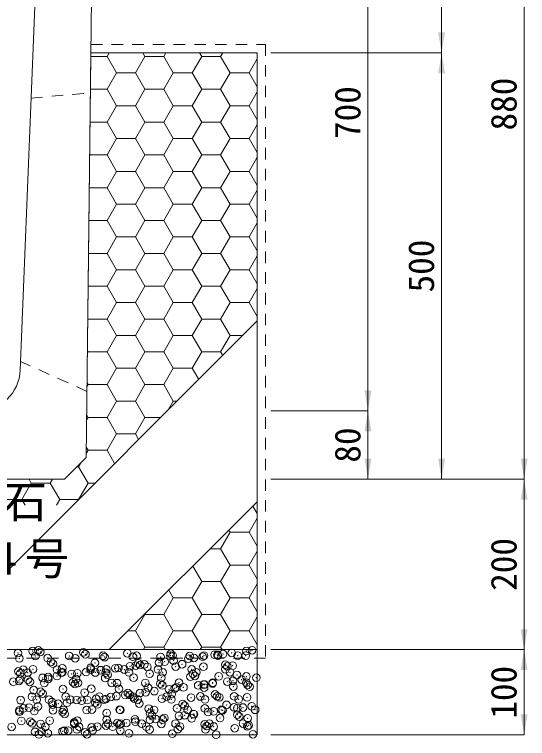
# Model space of a CAD drawing. Units: millimetres at full size. Extents: x 190759 to 276146, y -52712 to -16236.
# Drawn here: x 209280 to 209882, y -22393 to -21543 of the extents above; entities that cross this region are included whole.
import ezdxf
from ezdxf.enums import TextEntityAlignment as Align

# ---------------------------------------------------------------- set-up
doc = ezdxf.new("R2010")
doc.units = ezdxf.units.MM
doc.header["$LTSCALE"] = 18
doc.header["$PDMODE"] = 32
doc.header["$PDSIZE"] = 9
doc.linetypes.add('USER1', pattern=[1.35, 0.75, -0.6])
for name, color, linetype, lineweight in [('0_2', 7, 'Continuous', 5), ('寸法線', 7, 'Continuous', 9), ('本体', 2, 'Continuous', 13), ('補助線', 8, 'Continuous', 13), ('ﾊｯﾁﾝｸﾞ', 7, 'Continuous', 5)]:
    doc.layers.add(name, color=color, linetype=linetype, lineweight=lineweight)
doc.styles.add('ＭＳ ゴシック', font='')
doc.styles.get('ＭＳ ゴシック').set_extended_font_data('MS Gothic')

# ---------------------------------------------------------------- blocks, each defined once
blk = doc.blocks.new('filled_arrow')
at = {"color": 0, "linetype": 'Continuous', "lineweight": -2}
blk.add_solid([(7.5, 1.25), (0, 0), (7.5, -1.25)], dxfattribs=at)

msp = doc.modelspace()

# ---------------------------------------------------------------- linework, layer by layer
at = {"layer": '寸法線'}
for p, q in [((209781.13, -21588.37), (209781.13, -21208.37)), ((209878, -22088.37), (209878, -21208.37)), ((209694.74, -22008.36), (209694.74, -21308.37)), ((209580.66, -21588.37), (209781.13, -21588.37)), ((209580.66, -21588.37), (209781.13, -21588.37)), ((209781.13, -22088.37), (209781.13, -21588.37)), ((209580.66, -22008.36), (209694.74, -22008.36)), ((209580.66, -22008.36), (209694.74, -22008.36)), ((209694.74, -22088.37), (209694.74, -22008.36)), ((209580.66, -22088.37), (209878, -22088.37)), ((209580.66, -22088.37), (209781.13, -22088.37)), ((209580.66, -22088.37), (209694.74, -22088.37)), ((209580.66, -22088.37), (209878, -22088.37)), ((209878, -22288.37), (209878, -22088.37)), ((209580.66, -22288.37), (209878, -22288.37)), ((209580.66, -22288.37), (209878, -22288.37)), ((209878, -22388.37), (209878, -22288.37)), ((209580.66, -22388.37), (209878, -22388.37))]:
    msp.add_line(p, q, dxfattribs=at)
at = {"layer": '本体'}
for p, q in [((209286.58, -21960.36), (209312.66, -21308.36)), ((209364.05, -22062.98), (209370.16, -21518.36)), ((209338.66, -22088.37), (209364.05, -22062.98)), ((208986.66, -22088.37), (209338.66, -22088.37))]:
    msp.add_line(p, q, dxfattribs=at)
at = {"layer": '本体', "linetype": 'USER1', "lineweight": 9}
for p, q in [((209299.34, -21641.36), (209368.84, -21635.36)), ((209364.92, -21985.36), (209286.98, -21950.36))]:
    msp.add_line(p, q, dxfattribs=at)
at = {"layer": '本体'}
msp.add_arc((209236.62, -21958.36), 50, 270, 357.7093, dxfattribs=at)
at = {"layer": '補助線'}
for p, q in [((209564.66, -21902.76), (209179.05, -22288.37)), ((209564.66, -22114.89), (209391.19, -22288.37))]:
    msp.add_line(p, q, dxfattribs=at)
msp.add_lwpolyline([(208955.95, -21588.37), (208961.27, -22062.98), (208986.66, -22088.37), (209338.66, -22088.37), (209364.05, -22062.98), (209369.38, -21588.37), (209564.66, -21588.37), (209564.66, -22288.37), (208760.66, -22288.37), (208760.66, -21588.37)], close=True, dxfattribs=at)
at = {"layer": 'ﾊｯﾁﾝｸﾞ'}
for p, q in [((209388.48, -21592.54), (209390.89, -21588.37)), ((209432.93, -21592.54), (209430.52, -21588.37)), ((209455.16, -21592.54), (209457.57, -21588.37)), ((209499.61, -21592.54), (209497.19, -21588.37)), ((209521.83, -21592.54), (209524.24, -21588.37)), ((209564.66, -21589.73), (209563.87, -21588.37)), ((209369.33, -21592.54), (209388.48, -21592.54)), ((209399.59, -21611.79), (209388.48, -21592.54)), ((209421.82, -21611.79), (209432.93, -21592.54)), ((209432.93, -21592.54), (209455.16, -21592.54)), ((209466.27, -21611.79), (209455.16, -21592.54)), ((209488.49, -21611.79), (209499.61, -21592.54)), ((209499.61, -21592.54), (209521.83, -21592.54)), ((209532.94, -21611.79), (209521.83, -21592.54)), ((209555.17, -21611.79), (209564.66, -21595.36)), ((209388.48, -21631.04), (209399.59, -21611.79)), ((209399.59, -21611.79), (209421.82, -21611.79)), ((209432.93, -21631.04), (209421.82, -21611.79)), ((209455.16, -21631.04), (209466.27, -21611.79)), ((209466.27, -21611.79), (209488.49, -21611.79)), ((209499.61, -21631.04), (209488.49, -21611.79)), ((209521.83, -21631.04), (209532.94, -21611.79)), ((209532.94, -21611.79), (209555.17, -21611.79)), ((209564.66, -21628.23), (209555.17, -21611.79)), ((209368.9, -21631.04), (209388.48, -21631.04)), ((209399.59, -21650.29), (209388.48, -21631.04)), ((209421.82, -21650.29), (209432.93, -21631.04)), ((209432.93, -21631.04), (209455.16, -21631.04)), ((209466.27, -21650.29), (209455.16, -21631.04)), ((209488.49, -21650.29), (209499.61, -21631.04)), ((209499.61, -21631.04), (209521.83, -21631.04)), ((209532.94, -21650.29), (209521.83, -21631.04)), ((209555.17, -21650.29), (209564.66, -21633.85)), ((209388.48, -21669.53), (209399.59, -21650.29)), ((209399.59, -21650.29), (209421.82, -21650.29)), ((209432.93, -21669.53), (209421.82, -21650.29)), ((209455.16, -21669.53), (209466.27, -21650.29)), ((209466.27, -21650.29), (209488.49, -21650.29)), ((209499.61, -21669.53), (209488.49, -21650.29)), ((209521.83, -21669.53), (209532.94, -21650.29)), ((209532.94, -21650.29), (209555.17, -21650.29)), ((209564.66, -21666.72), (209555.17, -21650.29)), ((209368.46, -21669.53), (209388.48, -21669.53)), ((209399.59, -21688.78), (209388.48, -21669.53)), ((209421.82, -21688.78), (209432.93, -21669.53)), ((209432.93, -21669.53), (209455.16, -21669.53)), ((209466.27, -21688.78), (209455.16, -21669.53)), ((209488.49, -21688.78), (209499.61, -21669.53)), ((209499.61, -21669.53), (209521.83, -21669.53)), ((209532.94, -21688.78), (209521.83, -21669.53)), ((209555.17, -21688.78), (209564.66, -21672.35)), ((209388.48, -21708.03), (209399.59, -21688.78)), ((209399.59, -21688.78), (209421.82, -21688.78)), ((209432.93, -21708.03), (209421.82, -21688.78)), ((209455.16, -21708.03), (209466.27, -21688.78)), ((209466.27, -21688.78), (209488.49, -21688.78)), ((209499.61, -21708.03), (209488.49, -21688.78)), ((209521.83, -21708.03), (209532.94, -21688.78)), ((209532.94, -21688.78), (209555.17, -21688.78)), ((209564.66, -21705.22), (209555.17, -21688.78)), ((209368.03, -21708.03), (209388.48, -21708.03)), ((209399.59, -21727.28), (209388.48, -21708.03)), ((209421.82, -21727.28), (209432.93, -21708.03)), ((209432.93, -21708.03), (209455.16, -21708.03)), ((209466.27, -21727.28), (209455.16, -21708.03)), ((209488.49, -21727.28), (209499.61, -21708.03)), ((209499.61, -21708.03), (209521.83, -21708.03)), ((209532.94, -21727.28), (209521.83, -21708.03)), ((209555.17, -21727.28), (209564.66, -21710.84)), ((209388.48, -21746.52), (209399.59, -21727.28)), ((209399.59, -21727.28), (209421.82, -21727.28)), ((209432.93, -21746.52), (209421.82, -21727.28)), ((209455.16, -21746.52), (209466.27, -21727.28)), ((209466.27, -21727.28), (209488.49, -21727.28)), ((209499.61, -21746.52), (209488.49, -21727.28)), ((209521.83, -21746.52), (209532.94, -21727.28)), ((209532.94, -21727.28), (209555.17, -21727.28)), ((209564.66, -21743.71), (209555.17, -21727.28)), ((209367.6, -21746.52), (209388.48, -21746.52)), ((209399.59, -21765.77), (209388.48, -21746.52)), ((209421.82, -21765.77), (209432.93, -21746.52)), ((209432.93, -21746.52), (209455.16, -21746.52)), ((209466.27, -21765.77), (209455.16, -21746.52)), ((209488.49, -21765.77), (209499.61, -21746.52)), ((209499.61, -21746.52), (209521.83, -21746.52)), ((209532.94, -21765.77), (209521.83, -21746.52)), ((209555.17, -21765.77), (209564.66, -21749.33)), ((209388.48, -21785.02), (209399.59, -21765.77)), ((209399.59, -21765.77), (209421.82, -21765.77)), ((209432.93, -21785.02), (209421.82, -21765.77)), ((209455.16, -21785.02), (209466.27, -21765.77)), ((209466.27, -21765.77), (209488.49, -21765.77)), ((209499.61, -21785.02), (209488.49, -21765.77)), ((209521.83, -21785.02), (209532.94, -21765.77)), ((209532.94, -21765.77), (209555.17, -21765.77)), ((209564.66, -21782.21), (209555.17, -21765.77)), ((209367.17, -21785.02), (209388.48, -21785.02)), ((209399.59, -21804.27), (209388.48, -21785.02)), ((209421.82, -21804.27), (209432.93, -21785.02)), ((209432.93, -21785.02), (209455.16, -21785.02)), ((209466.27, -21804.27), (209455.16, -21785.02)), ((209488.49, -21804.27), (209499.61, -21785.02)), ((209499.61, -21785.02), (209521.83, -21785.02)), ((209532.94, -21804.27), (209521.83, -21785.02)), ((209555.17, -21804.27), (209564.66, -21787.83)), ((209388.48, -21823.51), (209399.59, -21804.27)), ((209399.59, -21804.27), (209421.82, -21804.27)), ((209432.93, -21823.51), (209421.82, -21804.27)), ((209455.16, -21823.51), (209466.27, -21804.27)), ((209466.27, -21804.27), (209488.49, -21804.27)), ((209499.61, -21823.51), (209488.49, -21804.27)), ((209521.83, -21823.51), (209532.94, -21804.27)), ((209532.94, -21804.27), (209555.17, -21804.27)), ((209564.66, -21820.7), (209555.17, -21804.27)), ((209366.73, -21823.51), (209388.48, -21823.51)), ((209399.59, -21842.76), (209388.48, -21823.51)), ((209421.82, -21842.76), (209432.93, -21823.51)), ((209432.93, -21823.51), (209455.16, -21823.51)), ((209466.27, -21842.76), (209455.16, -21823.51)), ((209488.49, -21842.76), (209499.61, -21823.51)), ((209499.61, -21823.51), (209521.83, -21823.51)), ((209532.94, -21842.76), (209521.83, -21823.51)), ((209555.17, -21842.76), (209564.66, -21826.32)), ((209388.48, -21862.01), (209399.59, -21842.76)), ((209399.59, -21842.76), (209421.82, -21842.76)), ((209432.93, -21862.01), (209421.82, -21842.76)), ((209455.16, -21862.01), (209466.27, -21842.76)), ((209466.27, -21842.76), (209488.49, -21842.76)), ((209499.61, -21862.01), (209488.49, -21842.76)), ((209521.83, -21862.01), (209532.94, -21842.76)), ((209532.94, -21842.76), (209555.17, -21842.76)), ((209564.66, -21859.2), (209555.17, -21842.76)), ((209366.3, -21862.01), (209388.48, -21862.01)), ((209399.59, -21881.26), (209388.48, -21862.01)), ((209421.82, -21881.26), (209432.93, -21862.01)), ((209432.93, -21862.01), (209455.16, -21862.01)), ((209466.27, -21881.26), (209455.16, -21862.01)), ((209488.49, -21881.26), (209499.61, -21862.01)), ((209499.61, -21862.01), (209521.83, -21862.01)), ((209532.94, -21881.26), (209521.83, -21862.01)), ((209555.17, -21881.26), (209564.66, -21864.82)), ((209388.48, -21900.5), (209399.59, -21881.26)), ((209399.59, -21881.26), (209421.82, -21881.26)), ((209432.93, -21900.5), (209421.82, -21881.26)), ((209455.16, -21900.5), (209466.27, -21881.26)), ((209466.27, -21881.26), (209488.49, -21881.26)), ((209499.61, -21900.5), (209488.49, -21881.26)), ((209521.83, -21900.5), (209532.94, -21881.26)), ((209532.94, -21881.26), (209555.17, -21881.26)), ((209564.66, -21897.69), (209555.17, -21881.26)), ((209365.86, -21901.19), (209366.26, -21900.5)), ((209366.26, -21900.5), (209365.88, -21899.85)), ((209366.26, -21900.5), (209388.48, -21900.5)), ((209399.59, -21919.75), (209388.48, -21900.5)), ((209421.82, -21919.75), (209432.93, -21900.5)), ((209432.93, -21900.5), (209455.16, -21900.5)), ((209466.27, -21919.75), (209455.16, -21900.5)), ((209488.49, -21919.75), (209499.61, -21900.5)), ((209499.61, -21900.5), (209521.83, -21900.5)), ((209532.94, -21919.75), (209521.83, -21900.5)), ((209388.48, -21939), (209399.59, -21919.75)), ((209399.59, -21919.75), (209421.82, -21919.75)), ((209432.93, -21939), (209421.82, -21919.75)), ((209455.16, -21939), (209466.27, -21919.75)), ((209466.27, -21919.75), (209488.49, -21919.75)), ((209499.61, -21939), (209488.49, -21919.75)), ((209521.83, -21939), (209532.94, -21919.75)), ((209532.94, -21919.75), (209547.67, -21919.75)), ((209366.26, -21939), (209365.45, -21937.61)), ((209365.42, -21940.44), (209366.26, -21939)), ((209366.26, -21939), (209388.48, -21939)), ((209399.59, -21958.25), (209388.48, -21939)), ((209421.82, -21958.25), (209432.93, -21939)), ((209432.93, -21939), (209455.16, -21939)), ((209466.27, -21958.25), (209455.16, -21939)), ((209488.49, -21958.25), (209499.61, -21939)), ((209499.61, -21939), (209521.83, -21939)), ((209524.24, -21943.18), (209521.83, -21939)), ((209388.48, -21977.49), (209399.59, -21958.25)), ((209399.59, -21958.25), (209421.82, -21958.25)), ((209432.93, -21977.49), (209421.82, -21958.25)), ((209455.16, -21977.49), (209466.27, -21958.25)), ((209466.27, -21958.25), (209488.49, -21958.25)), ((209496.06, -21971.36), (209488.49, -21958.25)), ((209364.98, -21979.7), (209366.26, -21977.49)), ((209366.26, -21977.49), (209365.03, -21975.37)), ((209366.26, -21977.49), (209388.48, -21977.49)), ((209399.59, -21996.74), (209388.48, -21977.49)), ((209421.82, -21996.74), (209432.93, -21977.49)), ((209432.93, -21977.49), (209455.16, -21977.49)), ((209466.27, -21996.74), (209455.16, -21977.49)), ((209388.48, -22015.99), (209399.59, -21996.74)), ((209399.59, -21996.74), (209421.82, -21996.74)), ((209432.93, -22015.99), (209421.82, -21996.74)), ((209460.24, -22007.18), (209466.27, -21996.74)), ((209466.27, -21996.74), (209470.68, -21996.74)), ((209366.26, -22015.99), (209364.61, -22013.13)), ((209364.54, -22018.96), (209366.26, -22015.99)), ((209366.26, -22015.99), (209388.48, -22015.99)), ((209399.59, -22035.24), (209388.48, -22015.99)), ((209421.82, -22035.24), (209432.93, -22015.99)), ((209432.93, -22015.99), (209451.43, -22015.99)), ((209388.48, -22054.48), (209399.59, -22035.24)), ((209399.59, -22035.24), (209421.82, -22035.24)), ((209425.61, -22041.81), (209421.82, -22035.24)), ((209364.1, -22058.22), (209366.26, -22054.48)), ((209366.26, -22054.48), (209364.18, -22050.89)), ((209366.26, -22054.48), (209388.48, -22054.48)), ((209397.43, -22069.99), (209388.48, -22054.48)), ((209353.29, -22073.73), (209355.14, -22073.73)), ((209355.14, -22073.73), (209357.67, -22069.35)), ((209366.26, -22092.98), (209355.14, -22073.73)), ((209299.58, -22092.98), (209296.92, -22088.37)), ((209321.81, -22092.98), (209324.47, -22088.37)), ((209288.47, -22112.22), (209299.58, -22092.98)), ((209299.58, -22092.98), (209321.81, -22092.98)), ((209332.92, -22112.23), (209321.81, -22092.98)), ((209355.14, -22112.22), (209366.26, -22092.98)), ((209366.26, -22092.98), (209374.44, -22092.98)), ((209266.24, -22112.22), (209288.47, -22112.22)), ((209292.35, -22118.94), (209288.47, -22112.23)), ((209329.04, -22118.94), (209332.92, -22112.22)), ((209332.92, -22112.22), (209355.14, -22112.22)), ((209355.16, -22112.26), (209355.14, -22112.23)), ((209564.66, -22128.66), (209559.62, -22119.93)), ((209555.17, -22150.72), (209564.66, -22134.28)), ((209532.94, -22150.72), (209531.44, -22148.11)), ((209521.83, -22169.97), (209532.94, -22150.72)), ((209532.94, -22150.72), (209555.17, -22150.72)), ((209564.66, -22167.16), (209555.17, -22150.72)), ((209509.58, -22169.97), (209521.83, -22169.97)), ((209532.94, -22189.21), (209521.83, -22169.97)), ((209555.17, -22189.21), (209564.66, -22172.78)), ((209499.61, -22208.46), (209489.17, -22190.38)), ((209521.83, -22208.46), (209532.94, -22189.21)), ((209532.94, -22189.21), (209555.17, -22189.21)), ((209564.66, -22205.65), (209555.17, -22189.21)), ((209488.49, -22227.71), (209499.61, -22208.46)), ((209499.61, -22208.46), (209521.83, -22208.46)), ((209532.94, -22227.71), (209521.83, -22208.46)), ((209555.17, -22227.71), (209564.66, -22211.27)), ((209466.27, -22227.71), (209460.99, -22218.56)), ((209455.16, -22246.96), (209466.27, -22227.71)), ((209466.27, -22227.71), (209488.49, -22227.71)), ((209499.61, -22246.96), (209488.49, -22227.71)), ((209521.83, -22246.96), (209532.94, -22227.71)), ((209532.94, -22227.71), (209555.17, -22227.71)), ((209564.66, -22244.15), (209555.17, -22227.71)), ((209421.82, -22266.2), (209432.93, -22246.96)), ((209432.93, -22246.96), (209432.81, -22246.74)), ((209432.93, -22246.96), (209455.16, -22246.96)), ((209466.27, -22266.2), (209455.16, -22246.96)), ((209488.49, -22266.2), (209499.61, -22246.96)), ((209499.61, -22246.96), (209521.83, -22246.96)), ((209532.94, -22266.2), (209521.83, -22246.96)), ((209555.17, -22266.2), (209564.66, -22249.77)), ((209413.35, -22266.2), (209421.82, -22266.2)), ((209432.93, -22285.45), (209421.82, -22266.2)), ((209455.16, -22285.45), (209466.27, -22266.2)), ((209466.27, -22266.2), (209488.49, -22266.2)), ((209499.61, -22285.45), (209488.49, -22266.2)), ((209521.83, -22285.45), (209532.94, -22266.2)), ((209532.94, -22266.2), (209555.17, -22266.2)), ((209564.66, -22282.64), (209555.17, -22266.2)), ((209431.25, -22288.37), (209432.93, -22285.45)), ((209432.93, -22285.45), (209455.16, -22285.45)), ((209456.84, -22288.37), (209455.16, -22285.45)), ((209497.92, -22288.37), (209499.61, -22285.45)), ((209499.61, -22285.45), (209521.83, -22285.45)), ((209523.51, -22288.37), (209521.83, -22285.45)), ((209564.6, -22288.37), (209564.66, -22288.26))]:
    msp.add_line(p, q, dxfattribs=at)
at = {"layer": 'ﾊｯﾁﾝｸﾞ', "linetype": 'USER1', "lineweight": 9}
msp.add_lwpolyline([(209369.49, -21578.37), (209574.66, -21578.37), (209574.66, -22298.37), (208750.66, -22298.37), (208750.66, -21578.37), (208955.83, -21578.37)], dxfattribs=at)
at = {"layer": 'ﾊｯﾁﾝｸﾞ', "lineweight": 20}
msp.add_lwpolyline([(209369.38, -21588.37), (209564.66, -21588.37), (209564.66, -22288.37), (208760.66, -22288.37), (208760.66, -21588.37), (208955.95, -21588.37)], dxfattribs=at)
msp.add_lwpolyline([(208760.66, -22288.37), (209564.66, -22288.37), (209564.66, -22388.37), (208760.66, -22388.37)], close=True, dxfattribs=at)
at = {"layer": 'ﾊｯﾁﾝｸﾞ'}
for p in [(209301.13, -22290.11), (209307.74, -22289.24), (209552.14, -22289.95), (209558.75, -22289.08), (209283.88, -22292.38), (209285.5, -22298.66), (209304.52, -22295.76), (209310.05, -22291.15), (209318.75, -22298.24), (209344.07, -22295.69), (209351.24, -22298.4), (209360.87, -22291.58), (209363.21, -22293.73), (209383.62, -22295.61), (209385.54, -22297.16), (209412.44, -22292.7), (209418.78, -22296.74), (209423.17, -22295.54), (209451.27, -22296.89), (209462.72, -22295.47), (209463.26, -22293.14), (209465.6, -22295.29), (209483.77, -22298.95), (209485.57, -22295.66), (209490.38, -22298.08), (209500.7, -22296.72), (209502.27, -22295.4), (209514.82, -22294.26), (209517.95, -22294.45), (209518.81, -22295.23), (209524.57, -22293.58), (209534.89, -22292.22), (209541.82, -22295.33), (209551.3, -22295.39), (209322.69, -22302.73), (209325.03, -22304.87), (209374.26, -22303.85), (209422.01, -22307.08), (209425.08, -22304.29), (209427.42, -22306.43), (209432.33, -22305.72), (209449.58, -22303.45), (209456.19, -22302.58), (209466.52, -22301.22), (209476.65, -22305.41), (209527.46, -22305.85), (209535.99, -22307.14), (209284.51, -22313.87), (209286.85, -22316.02), (209290.14, -22311.87), (209295.5, -22315.28), (209301.62, -22311.38), (209329.69, -22311.79), (209335.05, -22315.21), (209335.92, -22310.15), (209336.08, -22315), (209353.64, -22316.08), (209363.96, -22314.72), (209369.16, -22309.72), (209369.24, -22311.72), (209374.6, -22315.13), (209381.21, -22312.45), (209386.9, -22315.43), (209387.82, -22311.58), (209398.15, -22310.22), (209401.65, -22309.88), (209408.79, -22311.65), (209414.15, -22315.06), (209415.4, -22307.95), (209435.95, -22308.64), (209448.34, -22311.58), (209453.7, -22314.99), (209469.2, -22308.22), (209487.89, -22311.51), (209493.25, -22314.92), (209501.68, -22308.38), (209527.44, -22311.44), (209529.8, -22307.99), (209532.8, -22314.85), (209286.3, -22323.13), (209295.59, -22323.72), (209312.84, -22321.45), (209319.45, -22320.58), (209319.55, -22322.71), (209329.78, -22319.22), (209347.03, -22316.95), (209352.04, -22322.87), (209386.34, -22321.63), (209389.24, -22317.58), (209419.58, -22321.21), (209438.47, -22316.56), (209452.07, -22321.36), (209486.37, -22320.13), (209489.29, -22316.99), (209491.63, -22319.14), (209519.61, -22319.7), (209540.85, -22318.12), (209546.6, -22323.56), (209552.1, -22319.86), (209563.85, -22321.29), (209278.66, -22325.95), (209285.27, -22325.08), (209297.9, -22326.14), (209314.78, -22327.56), (209348.72, -22326.58), (209351.06, -22328.73), (209354.33, -22327.49), (209393.88, -22327.42), (209400.29, -22327.7), (209433.43, -22327.35), (209436.75, -22333.11), (209451.11, -22328.14), (209453.45, -22330.28), (209470, -22332.69), (209472.98, -22327.27), (209478.23, -22332.56), (209495.48, -22330.29), (209502.09, -22329.42), (209502.48, -22332.85), (209502.68, -22329.26), (209512.41, -22328.06), (209512.53, -22327.2), (209529.66, -22325.79), (209536.27, -22324.92), (209536.79, -22331.61), (209552.08, -22327.13), (209553.49, -22329.7), (209555.83, -22331.84), (209302.42, -22335.85), (209310.54, -22337.73), (209312.88, -22339.87), (209336.72, -22334.62), (209362.11, -22338.85), (209369.96, -22334.19), (209402.45, -22334.35), (209409.86, -22341.56), (209412.93, -22339.29), (209415.27, -22341.43), (209427.11, -22339.29), (209433.72, -22338.42), (209444.04, -22337.06), (209461.29, -22334.79), (209464.5, -22340.41), (209467.9, -22333.92), (209515.32, -22340.85), (209287.1, -22347.61), (209300.4, -22343.67), (209305.76, -22347.08), (209320.35, -22347.18), (209323.93, -22350), (209339.95, -22343.6), (209345.31, -22347.01), (209352.84, -22347.34), (209358.74, -22348.29), (209365.35, -22347.42), (209375.67, -22346.06), (209379.5, -22343.52), (209384.85, -22346.94), (209387.14, -22346.1), (209392.92, -22343.79), (209399.53, -22342.92), (209419.05, -22343.45), (209420.38, -22345.68), (209424.4, -22346.86), (209452.87, -22345.83), (209458.6, -22343.38), (209463.95, -22346.79), (209487.17, -22344.6), (209498.15, -22343.31), (209503.5, -22346.72), (209517.66, -22342.99), (209520.41, -22344.17), (209537.7, -22343.24), (209543.05, -22346.65), (209552.9, -22344.33), (209290.37, -22357.29), (209296.98, -22356.42), (209307.3, -22355.06), (209324.55, -22352.79), (209331.16, -22351.92), (209341.49, -22350.56), (209370.76, -22358.66), (209374.75, -22350.43), (209377.09, -22352.58), (209426.32, -22351.56), (209437.55, -22357.58), (209470.8, -22357.16), (209477.14, -22351.99), (209479.48, -22354.14), (209503.28, -22357.32), (209528.71, -22353.12), (209537.59, -22356.08), (209541.37, -22357.13), (209547.98, -22356.26), (209558.31, -22354.9), (209285.49, -22359.43), (209285.76, -22361.14), (209303.22, -22360.32), (209325.04, -22359.36), (209336.57, -22361.58), (209337.52, -22359.09), (209338.92, -22363.72), (209364.59, -22359.29), (209388.14, -22362.7), (209403.25, -22358.82), (209404.13, -22359.22), (209438.96, -22363.14), (209441.3, -22365.28), (209443.68, -22359.15), (209473, -22366.13), (209479.61, -22365.26), (209483.23, -22359.08), (209489.94, -22363.9), (209490.53, -22364.26), (209507.19, -22361.63), (209513.8, -22360.76), (209522.78, -22359), (209524.12, -22359.4), (209541.35, -22364.7), (209543.69, -22366.84), (209562.33, -22358.93), (209287.9, -22372.08), (209298.4, -22372.73), (209300.74, -22374.87), (209310.66, -22375.47), (209321.15, -22371.65), (209349.96, -22373.85), (209350.21, -22375.4), (209353.64, -22371.81), (209387.94, -22370.57), (209389.76, -22375.33), (209400.78, -22374.29), (209404.63, -22375.13), (209411.24, -22374.26), (209421.18, -22370.15), (209421.57, -22372.9), (209429.31, -22375.25), (209438.82, -22370.63), (209445.43, -22369.76), (209452.35, -22375.41), (209453.67, -22370.3), (209455.75, -22368.4), (209468.86, -22375.18), (209487.97, -22369.07), (209508.41, -22375.11), (209521.21, -22368.64), (209547.95, -22375.04), (209553.7, -22368.8), (209276.46, -22378.95), (209316.01, -22378.88), (209336.26, -22384.13), (209338.32, -22383.56), (209342.87, -22383.26), (209353.2, -22381.9), (209355.56, -22378.81), (209370.45, -22379.63), (209371.56, -22383.14), (209377.06, -22378.76), (209387.38, -22377.4), (209395.11, -22378.74), (209403.12, -22376.43), (209404.05, -22383.29), (209434.66, -22378.67), (209438.35, -22382.06), (209471.6, -22381.63), (209474.21, -22378.59), (209503.17, -22375.84), (209504.08, -22381.79), (209505.51, -22377.99), (209513.76, -22378.52), (209538.39, -22380.55), (209553.31, -22378.45), (209554.74, -22376.97), (209304.02, -22384.8), (209308.69, -22387.76), (209311.79, -22385), (209319.01, -22386.4), (209362.6, -22385.43), (209364.95, -22387.58), (209414.17, -22386.55), (209464.99, -22386.99), (209516.56, -22388.11), (209559.69, -22387.6)]:
    msp.add_point(p, dxfattribs=at)

# ---------------------------------------------------------------- block references
at = {"layer": '寸法線', "xscale": 3.2, "yscale": 3.2}
for p, rotation in [((209781.13, -21588.37), 90), ((209781.13, -21588.37), 270), ((209694.74, -22008.36), 90), ((209694.74, -22008.36), 270), ((209694.74, -22088.37), 90), ((209781.13, -22088.37), 90), ((209878, -22088.37), 90), ((209878, -22088.37), 270), ((209878, -22288.37), 90), ((209878, -22288.37), 270), ((209878, -22388.37), 90)]:
    msp.add_blockref('filled_arrow', p, dxfattribs=dict(at, rotation=rotation))

# ---------------------------------------------------------------- texts
at = {"layer": '0_2', "style": 'ＭＳ ゴシック'}
for s, p in [('\u3000単粒度砕石', (209007.26, -22095.8)), ('（３号又は４号', (208981.36, -22162.47))]:
    msp.add_text(s, height=37.98, dxfattribs=at).set_placement(p, align=Align.TOP_LEFT)
at = {"layer": '寸法線', "style": 'ＭＳ ゴシック'}
for s, p in [('880', (209854, -21648.37)), ('700', (209670.74, -21658.37)), ('500', (209757.13, -21838.37)), ('80', (209670.74, -22048.37)), ('200', (209854, -22188.37)), ('100', (209854, -22338.37))]:
    msp.add_text(s, height=30.38, rotation=90, dxfattribs=at).set_placement(p, align=Align.MIDDLE_CENTER)

doc.saveas('drawing.dxf')
